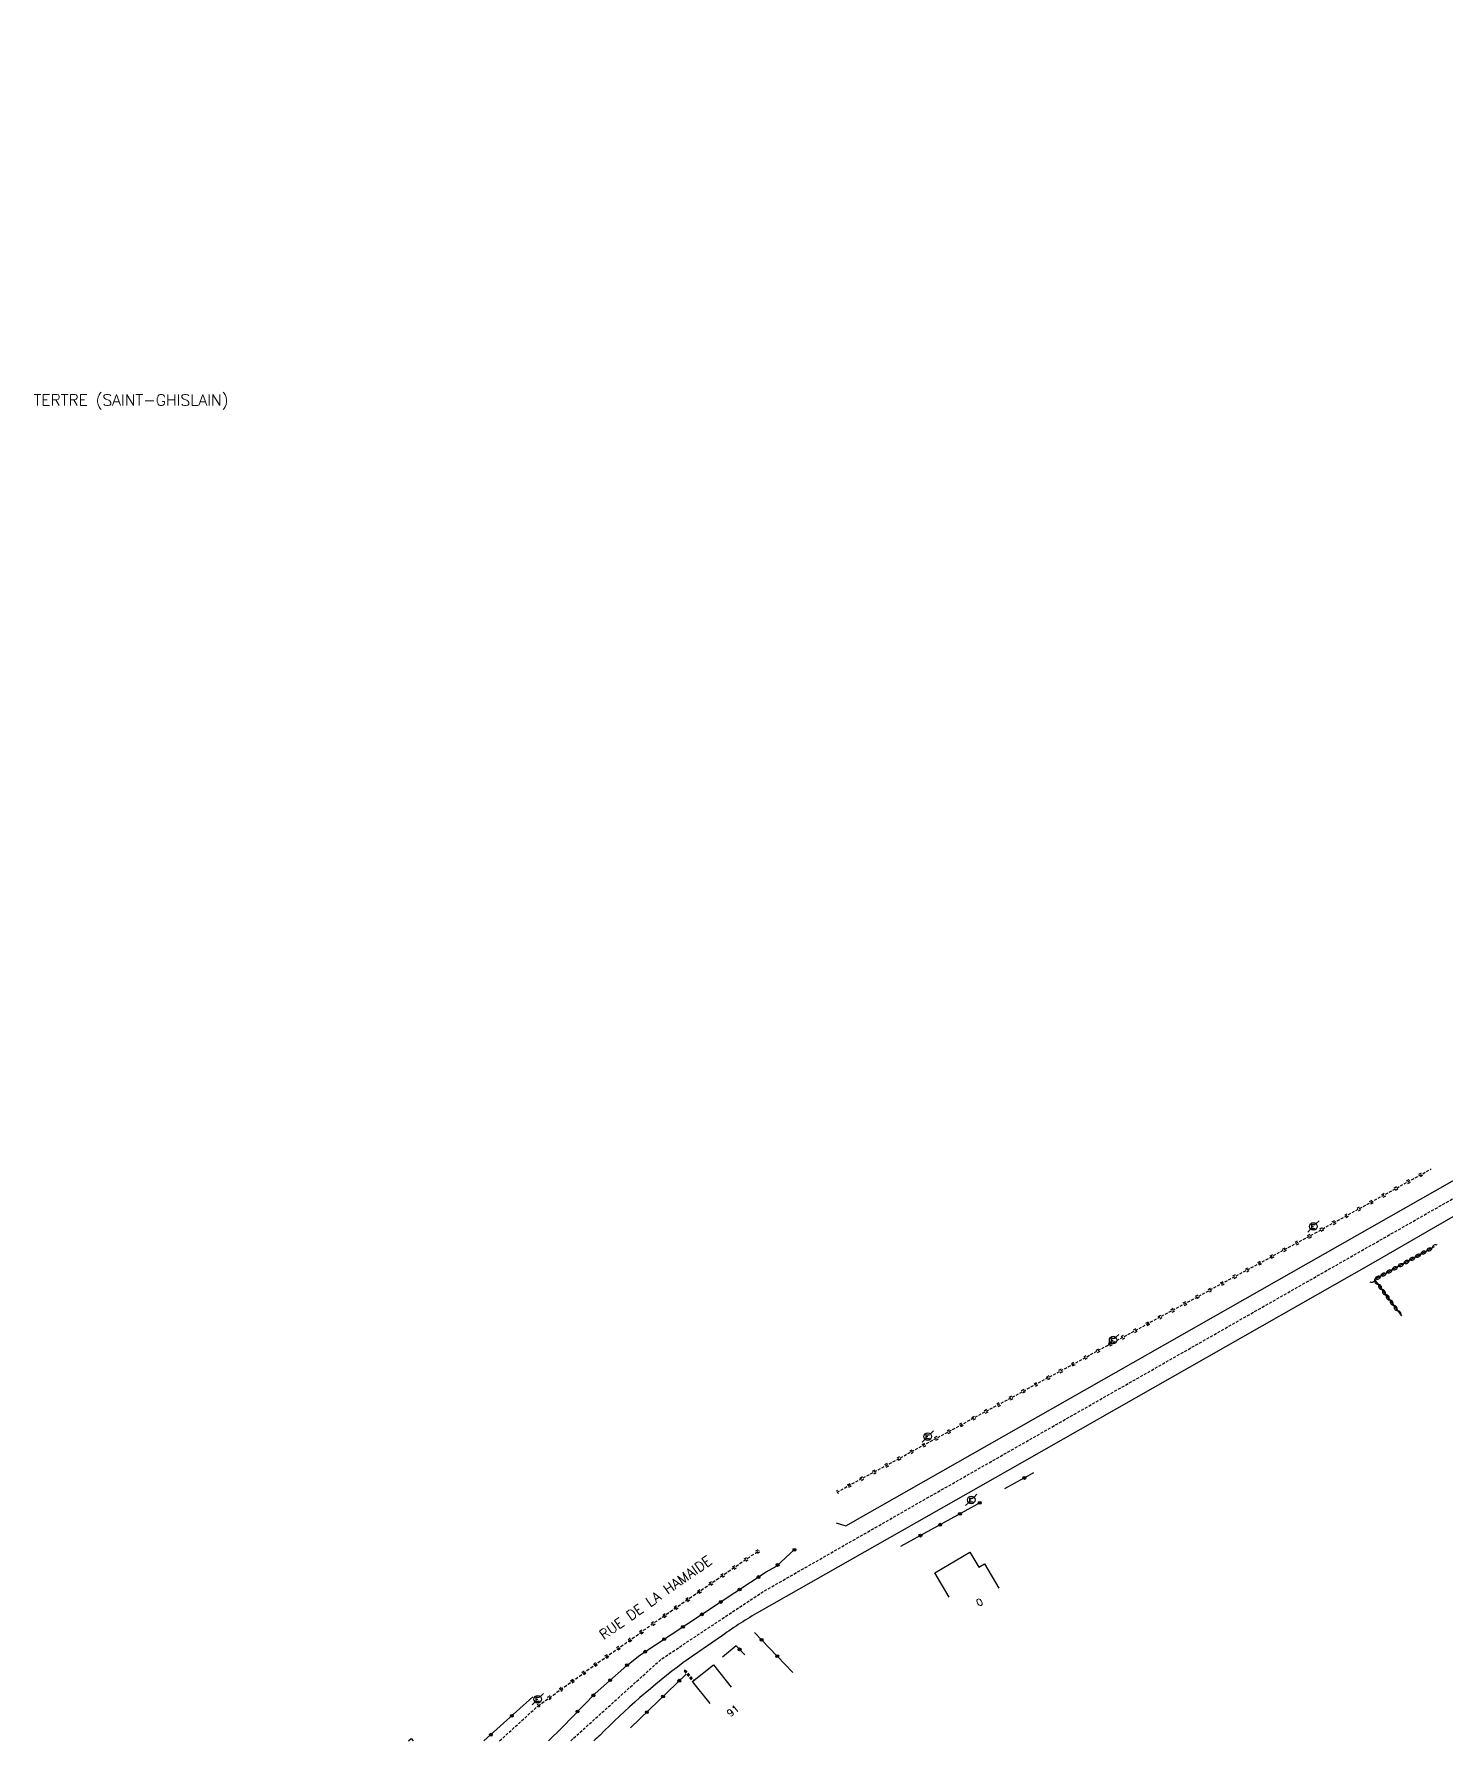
# Model space of a CAD drawing. Header units: millimetres. Extents: x 108000 to 109000, y 128000 to 129000.
# Drawn here: x 108516.2 to 108765.8, y 128000 to 128301.8 of the extents above; entities that cross this region are included whole.
import ezdxf
from ezdxf.enums import TextEntityAlignment as Align

# ---------------------------------------------------------------- set-up
doc = ezdxf.new("R2010")
doc.units = ezdxf.units.MM
doc.linetypes.add('DASHED', pattern=[0.75, 0.5, -0.25])
doc.layers.get('0').update_dxf_attribs({"linetype": 'CONTINUOUS'})
for name, color, linetype in [('W0001', 6, 'DASHED'), ('W0008', 7, 'CONTINUOUS'), ('W0100', 7, 'CONTINUOUS'), ('W0112', 1, 'DASHED'), ('W0220', 5, 'DASHED'), ('W0310', 3, 'CONTINUOUS'), ('W0322', 7, 'CONTINUOUS'), ('W0471', 7, 'CONTINUOUS'), ('W0980', 7, 'CONTINUOUS'), ('W0989', 7, 'CONTINUOUS'), ('W0991', 7, 'CONTINUOUS')]:
    doc.layers.add(name, color=color, linetype=linetype)
doc.styles.get("Standard").update_dxf_attribs({"font": 'romans.shx', "width": 0.85})

# ---------------------------------------------------------------- blocks, each defined once
blk = doc.blocks.new('T471')
for p, q in [((-0.333334, 0.333334), (-0.333334, -0.333334)), ((-0.333334, 0.333334), (0.333334, 0.333334)), ((-0.333334, 0), (0, 0)), ((0.500001, 0.500001), (1.000002, 1.000002)), ((-0.500001, -0.500001), (-1.000002, -1.000002)), ((-0.333334, -0.333334), (0.333334, -0.333334))]:
    blk.add_line(p, q)
blk.add_ellipse((0, 0), major_axis=(0.471405, 0.471405), ratio=1, start_param=5.4977871438, end_param=11.780972451)
blk = doc.blocks.new('t322o')
at = {"color": 0, "linetype": 'Continuous'}
for radius in [0.25, 0.15]:
    blk.add_circle((0, 0), radius, dxfattribs=at)
blk = doc.blocks.new('t310o')
at = {"color": 0, "linetype": 'Continuous'}
for centre, start, end in [((-0.5, 0.38), 216.8699, 323.1304), ((0.5, -0.37), 36.8699, 143.1303)]:
    blk.add_arc(centre, 0.625, start, end, dxfattribs=at)

msp = doc.modelspace()

# ---------------------------------------------------------------- linework, layer by layer
at = {"layer": 'W0001', "flags": 128}
msp.add_lwpolyline([(108611.6, 128000.48), (108627.11, 128014.46), (108645.05, 128026.35), (108674.02, 128042.89), (108769.09, 128097.02), (108788.08, 128108.87), (108808.88, 128125.08), (108851.44, 128163.46), (108918.18, 128223.82), (109000, 128297.92)], dxfattribs=at)
at = {"layer": 'W0001'}
msp.add_lwpolyline([(108611.12, 128000), (108611.6, 128000.48), (108611.6, 128000.48)], dxfattribs=at)
at = {"layer": 'W0008', "flags": 128}
for points in [[(108658.02, 128038.58), (108659.71, 128038.02), (108766.92, 128098.95, 0.0031), (108776.46, 128104.32, 0.0358), (108785.53, 128110.39), (108808.76, 128128.88), (108844.66, 128161.14), (108871.98, 128186.51), (108892.32, 128204.33), (108915.87, 128225.66), (108926.06, 128234.97), (109000, 128301.81)], [(109000, 128294.06), (108932.28, 128232.68), (108919.12, 128220.73), (108858.22, 128165.78), (108809, 128121.28, -0.0237), (108800.06, 128114, -0.0112), (108790.62, 128107.35, -0.0179), (108771.27, 128095.09), (108752.59, 128084.3), (108688.34, 128047.76), (108644.44, 128022.83, 0.0226), (108637.92, 128018.65), (108630.93, 128013.79, 0.036), (108616.21, 128000.96, -0.000743), (108615.17, 128000)]]:
    msp.add_lwpolyline(points, format="xyb", dxfattribs=at)
at = {"layer": 'W0008'}
msp.add_lwpolyline([(108607.18, 128000), (108609.51, 128002.32), (108609.51, 128002.32)], dxfattribs=at)
at = {"layer": 'W0100', "flags": 128}
for points in [[(108677.99, 128025.41), (108675.47, 128029.73), (108681.66, 128033.34), (108683.23, 128030.74), (108684.26, 128031.33), (108686.78, 128027.01), (108686.78, 128027.01)], [(108635.75, 128006.59), (108632.64, 128010.5), (108636.33, 128013.43), (108639.44, 128009.51), (108639.44, 128009.51)]]:
    msp.add_lwpolyline(points, dxfattribs=at)
at = {"layer": 'W0100'}
msp.add_lwpolyline([(108582.41, 128000), (108582.88, 128000.42), (108583.26, 128000)], dxfattribs=at)
at = {"layer": 'W0112'}
for p, q in [((108631.33, 128012.53), (108631.14, 128012.38)), ((108631.33, 128012.53), (108632.84, 128010.66)), ((108631.14, 128012.38), (108632.64, 128010.5))]:
    msp.add_line(p, q, dxfattribs=at)
at = {"layer": 'W0220'}
for p, q in [((108742.69, 128089.79), (108763.26, 128101.14)), ((108761.07, 128100.21), (108761.29, 128100.34)), ((108761.29, 128100.34), (108761.51, 128100.46)), ((108761.53, 128099.9), (108761.75, 128100.02)), ((108756.7, 128097.8), (108756.91, 128097.92)), ((108756.91, 128097.92), (108757.13, 128098.04)), ((108756.94, 128097.36), (108757.16, 128097.48)), ((108757.16, 128097.48), (108757.37, 128097.6)), ((108758.88, 128099.01), (108759.1, 128099.13)), ((108759.1, 128099.13), (108759.32, 128099.25)), ((108759.13, 128098.57), (108759.35, 128098.69)), ((108759.35, 128098.69), (108759.56, 128098.81)), ((108761.32, 128099.78), (108761.53, 128099.9)), ((108750.13, 128094.18), (108750.35, 128094.3)), ((108750.35, 128094.3), (108750.57, 128094.42)), ((108750.59, 128093.86), (108750.81, 128093.98)), ((108752.32, 128095.38), (108752.54, 128095.51)), ((108752.54, 128095.51), (108752.76, 128095.63)), ((108752.56, 128094.95), (108752.78, 128095.07)), ((108752.78, 128095.07), (108753, 128095.19)), ((108754.51, 128096.59), (108754.73, 128096.71)), ((108754.73, 128096.71), (108754.94, 128096.83)), ((108754.75, 128096.15), (108754.97, 128096.27)), ((108754.97, 128096.27), (108755.19, 128096.4)), ((108745.75, 128091.76), (108745.97, 128091.88)), ((108745.97, 128091.88), (108746.19, 128092)), ((108745.99, 128091.32), (108746.21, 128091.44)), ((108746.21, 128091.44), (108746.43, 128091.57)), ((108747.94, 128092.97), (108748.16, 128093.09)), ((108748.16, 128093.09), (108748.38, 128093.21)), ((108748.18, 128092.53), (108748.4, 128092.65)), ((108748.4, 128092.65), (108748.62, 128092.77)), ((108750.37, 128093.74), (108750.59, 128093.86)), ((108658.18, 128044), (108742.69, 128089.79)), ((108739.17, 128088.17), (108739.39, 128088.28)), ((108739.39, 128088.28), (108739.61, 128088.4)), ((108739.63, 128087.85), (108739.85, 128087.96)), ((108741.37, 128089.36), (108741.59, 128089.48)), ((108741.59, 128089.48), (108741.81, 128089.59)), ((108741.61, 128088.92), (108741.83, 128089.04)), ((108741.83, 128089.04), (108742.05, 128089.16)), ((108743.56, 128090.55), (108743.78, 128090.68)), ((108743.78, 128090.68), (108744, 128090.8)), ((108743.8, 128090.12), (108744.02, 128090.24)), ((108744.02, 128090.24), (108744.24, 128090.36)), ((108734.77, 128085.78), (108734.99, 128085.9)), ((108734.99, 128085.9), (108735.21, 128086.02)), ((108735.01, 128085.34), (108735.23, 128085.46)), ((108735.23, 128085.46), (108735.45, 128085.58)), ((108736.97, 128086.97), (108737.19, 128087.09)), ((108737.19, 128087.09), (108737.41, 128087.21)), ((108737.21, 128086.54), (108737.43, 128086.65)), ((108737.43, 128086.65), (108737.65, 128086.77)), ((108739.41, 128087.73), (108739.63, 128087.85)), ((108728.18, 128082.21), (108728.4, 128082.33)), ((108728.4, 128082.33), (108728.62, 128082.45)), ((108728.42, 128081.77), (108728.64, 128081.89)), ((108728.64, 128081.89), (108728.86, 128082.01)), ((108730.38, 128083.4), (108730.6, 128083.52)), ((108730.6, 128083.52), (108730.82, 128083.64)), ((108730.62, 128082.96), (108730.84, 128083.08)), ((108730.84, 128083.08), (108731.06, 128083.2)), ((108732.58, 128084.59), (108732.8, 128084.71)), ((108732.8, 128084.71), (108733.02, 128084.83)), ((108732.82, 128084.15), (108733.03, 128084.27)), ((108733.03, 128084.27), (108733.25, 128084.39)), ((108721.81, 128078.76), (108722.03, 128078.88)), ((108723.78, 128079.83), (108724, 128079.95)), ((108724, 128079.95), (108724.22, 128080.07)), ((108724.02, 128079.39), (108724.24, 128079.51)), ((108724.24, 128079.51), (108724.46, 128079.63)), ((108725.98, 128081.02), (108726.2, 128081.14)), ((108726.2, 128081.14), (108726.42, 128081.26)), ((108726.22, 128080.58), (108726.44, 128080.7)), ((108726.44, 128080.7), (108726.66, 128080.82)), ((108717.19, 128076.25), (108717.41, 128076.37)), ((108717.41, 128076.37), (108717.63, 128076.49)), ((108717.43, 128075.82), (108717.65, 128075.93)), ((108717.65, 128075.93), (108717.87, 128076.05)), ((108719.39, 128077.45), (108719.61, 128077.57)), ((108719.61, 128077.57), (108719.83, 128077.68)), ((108719.63, 128077.01), (108719.85, 128077.13)), ((108719.85, 128077.13), (108720.07, 128077.24)), ((108721.59, 128078.64), (108721.81, 128078.76)), ((108721.82, 128078.2), (108722.04, 128078.32)), ((108722.04, 128078.32), (108722.26, 128078.44)), ((108710.82, 128072.8), (108711.04, 128072.92)), ((108712.79, 128073.87), (108713.01, 128073.99)), ((108713.01, 128073.99), (108713.23, 128074.11)), ((108713.03, 128073.43), (108713.25, 128073.55)), ((108713.25, 128073.55), (108713.47, 128073.67)), ((108714.99, 128075.06), (108715.21, 128075.18)), ((108715.21, 128075.18), (108715.43, 128075.3)), ((108715.23, 128074.62), (108715.45, 128074.74)), ((108715.45, 128074.74), (108715.67, 128074.86)), ((108706.2, 128070.3), (108706.42, 128070.42)), ((108706.42, 128070.42), (108706.64, 128070.54)), ((108706.44, 128069.86), (108706.66, 128069.98)), ((108706.66, 128069.98), (108706.88, 128070.1)), ((108708.4, 128071.49), (108708.62, 128071.61)), ((108708.62, 128071.61), (108708.84, 128071.73)), ((108708.64, 128071.05), (108708.86, 128071.17)), ((108708.86, 128071.17), (108709.08, 128071.29)), ((108710.6, 128072.68), (108710.82, 128072.8)), ((108710.83, 128072.24), (108711.05, 128072.36)), ((108711.05, 128072.36), (108711.27, 128072.48)), ((108699.61, 128066.73), (108699.83, 128066.85)), ((108699.83, 128066.85), (108700.05, 128066.96)), ((108701.8, 128067.92), (108702.02, 128068.04)), ((108702.02, 128068.04), (108702.24, 128068.16)), ((108702.04, 128067.48), (108702.26, 128067.6)), ((108702.26, 128067.6), (108702.48, 128067.72)), ((108704, 128069.11), (108704.22, 128069.23)), ((108704.22, 128069.23), (108704.44, 128069.35)), ((108704.24, 128068.67), (108704.46, 128068.79)), ((108704.46, 128068.79), (108704.68, 128068.91)), ((108695.21, 128064.34), (108695.43, 128064.46)), ((108695.43, 128064.46), (108695.65, 128064.58)), ((108695.45, 128063.9), (108695.67, 128064.02)), ((108695.67, 128064.02), (108695.89, 128064.14)), ((108697.41, 128065.54), (108697.63, 128065.65)), ((108697.63, 128065.65), (108697.85, 128065.77)), ((108697.65, 128065.1), (108697.87, 128065.21)), ((108697.87, 128065.21), (108698.09, 128065.33)), ((108699.84, 128066.29), (108700.06, 128066.41)), ((108700.06, 128066.41), (108700.28, 128066.52)), ((108688.62, 128060.77), (108688.84, 128060.89)), ((108688.84, 128060.89), (108689.06, 128061.01)), ((108690.81, 128061.96), (108691.03, 128062.08)), ((108691.03, 128062.08), (108691.25, 128062.2)), ((108691.05, 128061.52), (108691.27, 128061.64)), ((108691.27, 128061.64), (108691.49, 128061.76)), ((108693.01, 128063.15), (108693.23, 128063.27)), ((108693.23, 128063.27), (108693.45, 128063.39)), ((108693.25, 128062.71), (108693.47, 128062.83)), ((108693.47, 128062.83), (108693.69, 128062.95)), ((108684.22, 128058.39), (108684.44, 128058.51)), ((108684.44, 128058.51), (108684.66, 128058.63)), ((108684.46, 128057.95), (108684.68, 128058.07)), ((108684.68, 128058.07), (108684.9, 128058.19)), ((108686.42, 128059.58), (108686.64, 128059.7)), ((108686.64, 128059.7), (108686.86, 128059.82)), ((108686.66, 128059.14), (108686.88, 128059.26)), ((108686.88, 128059.26), (108687.1, 128059.38)), ((108688.85, 128060.33), (108689.07, 128060.45)), ((108689.07, 128060.45), (108689.29, 128060.57)), ((108677.63, 128054.82), (108677.85, 128054.93)), ((108677.85, 128054.93), (108678.07, 128055.05)), ((108679.82, 128056.01), (108680.04, 128056.13)), ((108680.04, 128056.13), (108680.26, 128056.24)), ((108680.06, 128055.57), (108680.28, 128055.69)), ((108680.28, 128055.69), (108680.5, 128055.81)), ((108682.02, 128057.2), (108682.24, 128057.32)), ((108682.24, 128057.32), (108682.46, 128057.44)), ((108682.26, 128056.76), (108682.48, 128056.88)), ((108682.48, 128056.88), (108682.7, 128057)), ((108673.23, 128052.43), (108673.45, 128052.55)), ((108673.45, 128052.55), (108673.67, 128052.67)), ((108673.47, 128051.99), (108673.69, 128052.11)), ((108673.69, 128052.11), (108673.91, 128052.23)), ((108675.43, 128053.62), (108675.65, 128053.74)), ((108675.65, 128053.74), (108675.87, 128053.86)), ((108675.67, 128053.18), (108675.89, 128053.3)), ((108675.89, 128053.3), (108676.11, 128053.42)), ((108677.86, 128054.38), (108678.08, 128054.5)), ((108678.08, 128054.5), (108678.3, 128054.61)), ((108666.64, 128048.86), (108666.86, 128048.98)), ((108666.86, 128048.98), (108667.08, 128049.1)), ((108668.83, 128050.05), (108669.05, 128050.17)), ((108669.05, 128050.17), (108669.27, 128050.29)), ((108669.07, 128049.61), (108669.29, 128049.73)), ((108669.29, 128049.73), (108669.51, 128049.85)), ((108671.03, 128051.24), (108671.25, 128051.36)), ((108671.25, 128051.36), (108671.47, 128051.48)), ((108671.27, 128050.8), (108671.49, 128050.92)), ((108671.49, 128050.92), (108671.71, 128051.04)), ((108662.24, 128046.48), (108662.46, 128046.6)), ((108662.46, 128046.6), (108662.68, 128046.72)), ((108662.48, 128046.04), (108662.7, 128046.16)), ((108662.7, 128046.16), (108662.92, 128046.28)), ((108664.44, 128047.67), (108664.66, 128047.79)), ((108664.66, 128047.79), (108664.88, 128047.91)), ((108664.68, 128047.23), (108664.9, 128047.35)), ((108664.9, 128047.35), (108665.12, 128047.47)), ((108666.87, 128048.42), (108667.09, 128048.54)), ((108667.09, 128048.54), (108667.31, 128048.66)), ((108658.06, 128044.22), (108658.28, 128044.33)), ((108658.3, 128043.78), (108658.52, 128043.89)), ((108660.04, 128045.29), (108660.26, 128045.41)), ((108660.26, 128045.41), (108660.48, 128045.53)), ((108660.28, 128044.85), (108660.5, 128044.97)), ((108660.5, 128044.97), (108660.72, 128045.09)), ((108643.75, 128033.22), (108644.43, 128033.69)), ((108643.82, 128033.58), (108644.03, 128033.72)), ((108644.03, 128033.72), (108644.24, 128033.86)), ((108639.64, 128030.41), (108640.32, 128030.88)), ((108639.7, 128030.75), (108639.91, 128030.89)), ((108639.91, 128030.89), (108640.11, 128031.04)), ((108640.19, 128030.48), (108640.4, 128030.62)), ((108640.32, 128030.88), (108641.01, 128031.35)), ((108641.01, 128031.35), (108641.69, 128031.82)), ((108641.69, 128031.82), (108642.38, 128032.28)), ((108641.76, 128032.17), (108641.97, 128032.31)), ((108641.97, 128032.31), (108642.17, 128032.45)), ((108642.04, 128031.75), (108642.25, 128031.9)), ((108642.25, 128031.9), (108642.46, 128032.04)), ((108642.38, 128032.28), (108643.06, 128032.75)), ((108643.06, 128032.75), (108643.75, 128033.22)), ((108644.11, 128033.17), (108644.31, 128033.31)), ((108644.31, 128033.31), (108644.52, 128033.45)), ((108634.85, 128027.12), (108635.54, 128027.59)), ((108635.54, 128027.59), (108636.22, 128028.06)), ((108635.58, 128027.92), (108635.78, 128028.06)), ((108635.78, 128028.06), (108635.99, 128028.2)), ((108635.86, 128027.51), (108636.07, 128027.65)), ((108636.07, 128027.65), (108636.27, 128027.79)), ((108636.22, 128028.06), (108636.9, 128028.53)), ((108636.9, 128028.53), (108637.59, 128029)), ((108637.59, 128029), (108638.27, 128029.47)), ((108637.64, 128029.34), (108637.84, 128029.48)), ((108637.84, 128029.48), (108638.05, 128029.62)), ((108637.92, 128028.93), (108638.13, 128029.07)), ((108638.13, 128029.07), (108638.33, 128029.21)), ((108638.27, 128029.47), (108638.96, 128029.94)), ((108638.96, 128029.94), (108639.64, 128030.41)), ((108639.98, 128030.34), (108640.19, 128030.48)), ((108630.76, 128024.29), (108631.44, 128024.76)), ((108631.44, 128024.76), (108632.12, 128025.23)), ((108631.46, 128025.08), (108631.67, 128025.22)), ((108631.67, 128025.22), (108631.87, 128025.37)), ((108631.75, 128024.67), (108631.95, 128024.81)), ((108631.95, 128024.81), (108632.16, 128024.95)), ((108632.12, 128025.23), (108632.8, 128025.7)), ((108632.8, 128025.7), (108633.49, 128026.18)), ((108633.49, 128026.18), (108634.17, 128026.65)), ((108633.52, 128026.5), (108633.73, 128026.64)), ((108633.73, 128026.64), (108633.93, 128026.79)), ((108633.8, 128026.09), (108634.01, 128026.23)), ((108634.01, 128026.23), (108634.22, 128026.37)), ((108634.17, 128026.65), (108634.85, 128027.12)), ((108626.67, 128021.44), (108627.35, 128021.92)), ((108627.35, 128021.92), (108628.03, 128022.39)), ((108627.36, 128022.23), (108627.56, 128022.37)), ((108627.56, 128022.37), (108627.77, 128022.51)), ((108627.64, 128021.82), (108627.85, 128021.96)), ((108627.85, 128021.96), (108628.05, 128022.1)), ((108628.03, 128022.39), (108628.71, 128022.87)), ((108628.71, 128022.87), (108629.39, 128023.34)), ((108629.39, 128023.34), (108630.08, 128023.81)), ((108629.41, 128023.65), (108629.61, 128023.8)), ((108629.61, 128023.8), (108629.82, 128023.94)), ((108629.69, 128023.24), (108629.9, 128023.39)), ((108629.9, 128023.39), (108630.1, 128023.53)), ((108630.08, 128023.81), (108630.76, 128024.29)), ((108621.97, 128018.13), (108622.64, 128018.6)), ((108622.64, 128018.6), (108623.3, 128019.07)), ((108623.26, 128019.35), (108623.47, 128019.5)), ((108623.3, 128019.07), (108623.97, 128019.55)), ((108623.47, 128019.5), (108623.67, 128019.64)), ((108623.55, 128018.94), (108623.76, 128019.09)), ((108623.76, 128019.09), (108623.96, 128019.23)), ((108623.97, 128019.55), (108624.64, 128020.02)), ((108624.64, 128020.02), (108625.31, 128020.49)), ((108625.31, 128020.49), (108625.99, 128020.97)), ((108625.31, 128020.79), (108625.51, 128020.93)), ((108625.51, 128020.93), (108625.72, 128021.08)), ((108625.6, 128020.38), (108625.8, 128020.53)), ((108625.8, 128020.53), (108626.01, 128020.67)), ((108625.99, 128020.97), (108626.67, 128021.44)), ((108617.96, 128015.28), (108618.63, 128015.76)), ((108618.63, 128015.76), (108619.29, 128016.23)), ((108619.18, 128016.46), (108619.39, 128016.6)), ((108619.29, 128016.23), (108619.96, 128016.71)), ((108619.39, 128016.6), (108619.59, 128016.75)), ((108619.47, 128016.05), (108619.68, 128016.2)), ((108619.68, 128016.2), (108619.88, 128016.34)), ((108619.96, 128016.71), (108620.63, 128017.18)), ((108620.63, 128017.18), (108621.3, 128017.65)), ((108621.22, 128017.91), (108621.43, 128018.05)), ((108621.3, 128017.65), (108621.97, 128018.13)), ((108621.43, 128018.05), (108621.63, 128018.2)), ((108621.51, 128017.5), (108621.72, 128017.64)), ((108621.72, 128017.64), (108621.92, 128017.79)), ((108613.96, 128012.42), (108614.63, 128012.9)), ((108614.63, 128012.9), (108615.29, 128013.37)), ((108615.12, 128013.55), (108615.15, 128013.58)), ((108615.15, 128013.58), (108615.25, 128013.65)), ((108615.25, 128013.65), (108615.32, 128013.7)), ((108615.29, 128013.37), (108615.96, 128013.85)), ((108615.32, 128013.7), (108615.42, 128013.77)), ((108615.41, 128013.15), (108615.44, 128013.17)), ((108615.42, 128013.77), (108615.52, 128013.84)), ((108615.44, 128013.17), (108615.54, 128013.24)), ((108615.54, 128013.24), (108615.61, 128013.29)), ((108615.61, 128013.29), (108615.71, 128013.36)), ((108615.71, 128013.36), (108615.81, 128013.44)), ((108615.96, 128013.85), (108616.63, 128014.33)), ((108616.63, 128014.33), (108617.29, 128014.8)), ((108617.15, 128015.01), (108617.25, 128015.08)), ((108617.25, 128015.08), (108617.35, 128015.15)), ((108617.29, 128014.8), (108617.96, 128015.28)), ((108617.35, 128015.15), (108617.45, 128015.23)), ((108617.44, 128014.6), (108617.54, 128014.67)), ((108617.45, 128015.23), (108617.56, 128015.3)), ((108617.54, 128014.67), (108617.64, 128014.75)), ((108617.64, 128014.75), (108617.74, 128014.82)), ((108617.74, 128014.82), (108617.85, 128014.89)), ((108609.23, 128009.32), (108609.43, 128009.47)), ((108609.31, 128009.07), (108609.97, 128009.55)), ((108609.97, 128009.55), (108610.64, 128010.03)), ((108610.64, 128010.03), (108611.3, 128010.5)), ((108611.05, 128010.64), (108611.26, 128010.78)), ((108611.26, 128010.78), (108611.46, 128010.93)), ((108611.3, 128010.5), (108611.97, 128010.98)), ((108611.35, 128010.23), (108611.55, 128010.38)), ((108611.55, 128010.38), (108611.75, 128010.52)), ((108611.97, 128010.98), (108612.63, 128011.46)), ((108612.63, 128011.46), (108613.3, 128011.94)), ((108613.08, 128012.09), (108613.29, 128012.24)), ((108613.29, 128012.24), (108613.49, 128012.39)), ((108613.3, 128011.94), (108613.96, 128012.42)), ((108613.38, 128011.69), (108613.58, 128011.83)), ((108613.58, 128011.83), (108613.78, 128011.98)), ((108605.17, 128006.4), (108605.27, 128006.47)), ((108605.27, 128006.47), (108605.37, 128006.54)), ((108605.32, 128006.19), (108605.98, 128006.67)), ((108605.98, 128006.67), (108606.65, 128007.15)), ((108606.65, 128007.15), (108607.31, 128007.63)), ((108607, 128007.71), (108607.1, 128007.79)), ((108607.1, 128007.79), (108607.2, 128007.86)), ((108607.2, 128007.86), (108607.3, 128007.93)), ((108607.29, 128007.31), (108607.39, 128007.38)), ((108607.3, 128007.93), (108607.4, 128008)), ((108607.31, 128007.63), (108607.98, 128008.11)), ((108607.39, 128007.38), (108607.49, 128007.45)), ((108607.49, 128007.45), (108607.59, 128007.53)), ((108607.59, 128007.53), (108607.69, 128007.6)), ((108607.98, 128008.11), (108608.64, 128008.59)), ((108608.64, 128008.59), (108609.31, 128009.07)), ((108609.02, 128009.17), (108609.23, 128009.32)), ((108609.32, 128008.77), (108609.52, 128008.91)), ((108609.52, 128008.91), (108609.72, 128009.06)), ((108605.46, 128005.99), (108605.57, 128006.06)), ((108605.57, 128006.06), (108605.67, 128006.14))]:
    msp.add_line(p, q, dxfattribs=at)
msp.add_lwpolyline([(108598.52, 128000), (108605.32, 128006.19), (108605.32, 128006.19)], dxfattribs=at)
at = {"layer": 'W0310', "flags": 128}
msp.add_lwpolyline([(108763.76, 128087.38), (108753.21, 128081.59), (108757.97, 128075.15), (108757.97, 128075.15)], dxfattribs=at)
at = {"layer": 'W0322'}
for p, q in [((108692.91, 128047.38), (108687.79, 128044.56)), ((108683.65, 128042.22), (108669.4, 128034.36)), ((108631.5, 128011.81), (108621.68, 128002.28))]:
    msp.add_line(p, q, dxfattribs=at)
at = {"layer": 'W0322', "flags": 128}
for points in [[(108609.51, 128002.32), (108615.4, 128008.36), (108621.01, 128013.35), (108623.3, 128015.13), (108645.66, 128029.87), (108647.45, 128030.9), (108650.67, 128033.83), (108650.67, 128033.83)], [(108643.6, 128019.19), (108644.85, 128017.88), (108650.38, 128012.1), (108650.38, 128012.1)], [(108641.9, 128015.2), (108640.36, 128016.8), (108637.94, 128014.81), (108637.94, 128014.81)]]:
    msp.add_lwpolyline(points, dxfattribs=at)
at = {"layer": 'W0322'}
msp.add_lwpolyline([(108595.75, 128000), (108604.41, 128007.76), (108604.41, 128007.76)], dxfattribs=at)

# ---------------------------------------------------------------- block references
at = {"layer": 'W0310'}
for p, rotation in [((108758.35, 128084.41), 208.7686889094462), ((108759.36, 128084.96), 208.7686889094462), ((108760.37, 128085.52), 208.7686889094462), ((108761.39, 128086.07), 208.7686889094462), ((108762.4, 128086.63), 208.7686889094462), ((108763.41, 128087.19), 208.7686889094462), ((108753.29, 128081.63), 208.7686889094462), ((108754.3, 128082.18), 208.7686889094462), ((108755.31, 128082.74), 208.7686889094462), ((108756.32, 128083.29), 208.7686889094462), ((108757.34, 128083.85), 208.7686889094462), ((108753.85, 128080.73), 306.4722643612854), ((108754.53, 128079.8), 306.4722643612854), ((108755.22, 128078.87), 306.4722643612854), ((108755.91, 128077.94), 306.4722643612854), ((108756.59, 128077.01), 306.4722643612854), ((108757.28, 128076.08), 306.4722643612854)]:
    msp.add_blockref('t310o', p, dxfattribs=dict(at, rotation=rotation))
at = {"layer": 'W0322'}
for p, rotation in [((108691.3, 128046.49), 208.8282075661241), ((108679.91, 128040.16), 208.8936647812644), ((108683.41, 128042.09), 208.8936647812644), ((108672.91, 128036.29), 208.8936647812644), ((108676.41, 128038.22), 208.8936647812644), ((108650.63, 128033.79), 42.26544924134951), ((108647.67, 128031.1), 42.26544924134951), ((108644.3, 128028.97), 33.37686513501115), ((108637.62, 128024.57), 33.37686513501115), ((108640.96, 128026.77), 33.37686513501115), ((108634.28, 128022.37), 33.37686513501115), ((108630.94, 128020.17), 33.37686513501115), ((108624.26, 128015.77), 33.37686513501115), ((108627.6, 128017.97), 33.37686513501115), ((108640.95, 128016.18), 133.6540618595802), ((108644.85, 128017.88), 313.7627893253689), ((108621.05, 128013.38), 37.89316756392993), ((108647.62, 128014.99), 313.763199002726), ((108618.06, 128010.73), 41.63220878911605), ((108630.29, 128010.64), 224.175863804102), ((108615.09, 128008.05), 45.75308424697497), ((108627.42, 128007.85), 224.175863804102), ((108600.69, 128004.42), 41.87512833206603), ((108612.3, 128005.18), 45.75308424697497), ((108624.55, 128005.06), 224.175863804102), ((108596.96, 128001.09), 41.87512833206603)]:
    msp.add_blockref('t322o', p, dxfattribs=dict(at, rotation=rotation))
at = {"layer": 'W0471'}
for p in [(108742.41, 128090.96), (108707, 128070.87), (108674.22, 128053.81), (108681.92, 128042.6), (108605.25, 128007.37)]:
    msp.add_blockref('T471', p, dxfattribs=at)

# ---------------------------------------------------------------- texts
at = {"layer": 'W0980'}
msp.add_text('TERTRE (SAINT-GHISLAIN)', height=2, dxfattribs=at).set_placement((108533.35, 128236.97), align=Align.MIDDLE)
at = {"layer": 'W0989'}
msp.add_text('RUE DE LA HAMAIDE', height=1.75, rotation=35.2453, dxfattribs=at).set_placement((108626.08, 128025.34), align=Align.MIDDLE)
at = {"layer": 'W0991'}
for s, rotation, p in [('0', 30.2621, (108683.38, 128024.51)), ('91', 38.4261, (108639.77, 128005.31))]:
    msp.add_text(s, height=1.25, rotation=rotation, dxfattribs=at).set_placement(p, align=Align.MIDDLE)

doc.saveas('drawing.dxf')
